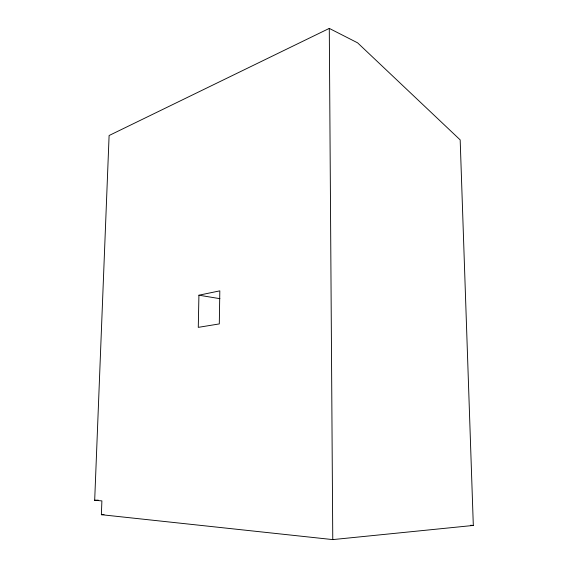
<?xml version="1.0" encoding="UTF-8"?>
<svg xmlns="http://www.w3.org/2000/svg" width="568" height="568" viewBox="0 0 568 568"><rect width="100%" height="100%" fill="white"/><g stroke="black" fill="none" stroke-linecap="round" stroke-linejoin="round"><path stroke-width="0.85" d="M198.921 295.197L198.275 327.36L219.298 323.916L219.823 290.859L198.921 295.197L219.915 298.676M94.686 500.273L109.106 135.518L329.284 28.4L357.599 42.834L460.172 139.884L473.314 525.45L332.77 539.6L101.367 514.693L101.892 500.891L94.686 500.273L98.236 500.131M101.367 514.693L104.022 514.551M470.666 525.237L473.314 525.45M329.284 28.4L332.77 539.6"/></g></svg>
